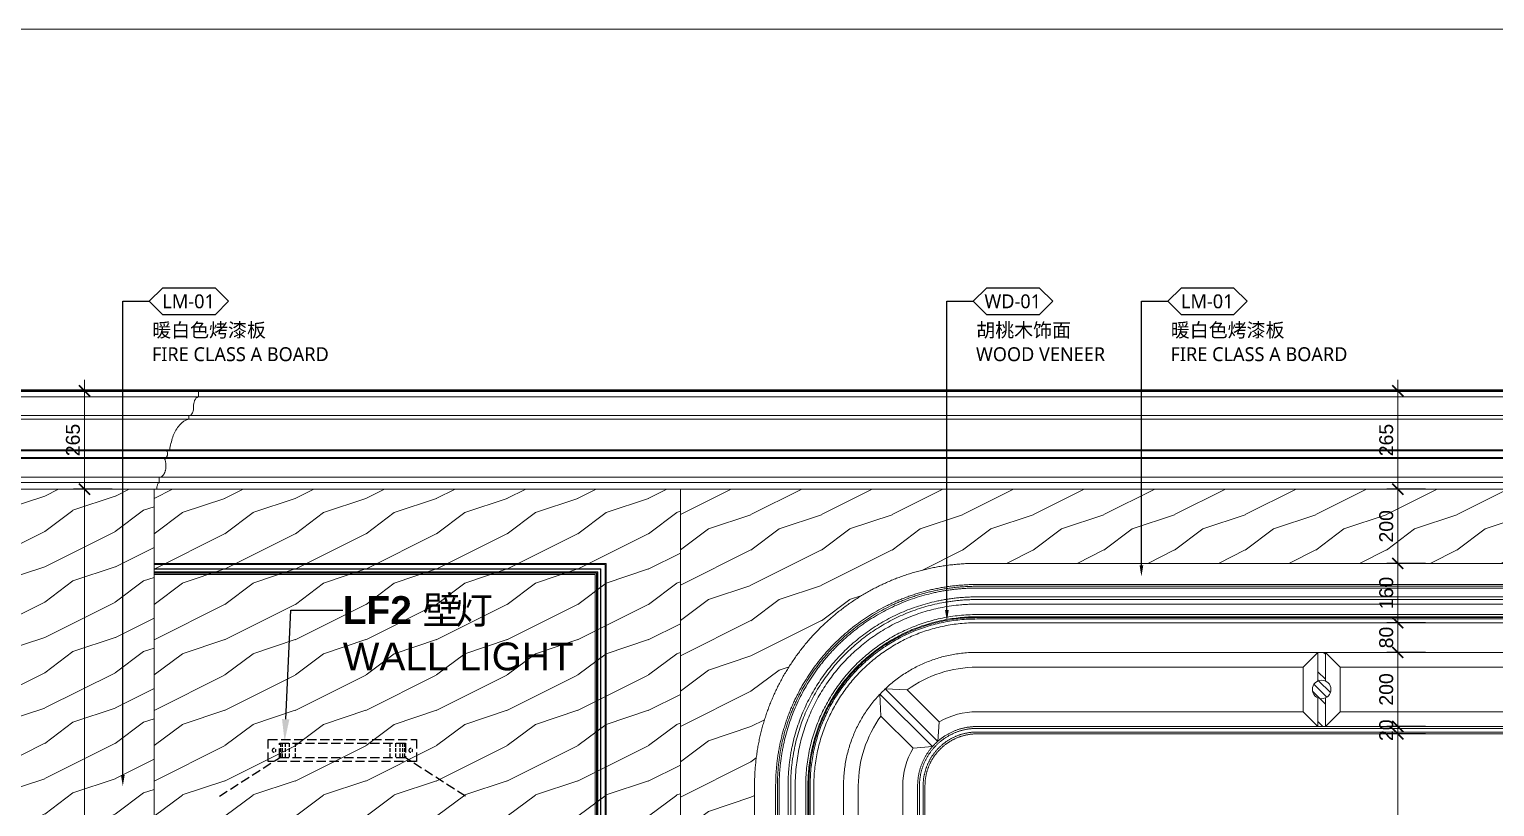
# Model space of a CAD drawing. Header units: millimetres. Extents: x 92928 to 223128, y -11456 to 21098.
# Drawn here: x 166846 to 170799, y 3849 to 5946 of the extents above; entities that cross this region are included whole.
import ezdxf
from ezdxf import colors
from ezdxf.entities.mleader import LeaderData, LeaderLine
from ezdxf.enums import TextEntityAlignment as Align
from ezdxf.math import Vec2, Vec3
from ezdxf.xclip import XClip

# ---------------------------------------------------------------- set-up
doc = ezdxf.new("R2010")
doc.units = ezdxf.units.MM
doc.header["$XCLIPFRAME"] = 0
for name, pattern in [('DASH', [0.35, 0.25, -0.1]), ('DASHED', [19.049999999999997, 12.7, -6.35]), ('HIDDEN2', [0.1875, 0.125, -0.0625])]:
    doc.linetypes.add(name, pattern=pattern)
doc.layers.get('Defpoints').update_dxf_attribs({"color": 250})
for name, color, linetype in [('0 @ 30', 7, 'Continuous'), ('I-PL-LIGHT', 1, 'HIDDEN2'), ('WALL TYPE$0$G-ANNO-NOTE-CH', 7, 'Continuous')]:
    doc.layers.add(name, color=color, linetype=linetype)
for name, color, linetype, lineweight in [('_ACM-A-ANNO-DIMS', 2, 'Continuous', 13), ('_ACM-A-ANNO-DIMS @ 15', 2, 'Continuous', 13), ('_ACM-A-DETL-THIN', 2, 'Continuous', 9), ('_ACM-A-ELVE-HACH', 251, 'Continuous', 9), ('_ACM-A-ELVE-THIK', 5, 'Continuous', 50)]:
    doc.layers.add(name, color=color, linetype=linetype, lineweight=lineweight)
doc.styles.add('Arial', font='ARIALUNI.ttf')
doc.styles.add('Arial_1', font='arial.ttf', dxfattribs={"height": 75})
doc.styles.add('WALL TYPE$0$Aecom Chinese', font='Microsoft YaHei.ttf')
doc.dimstyles.new('Aec-Arch-M-注释性', dxfattribs={"dimscale": 2, "dimtxt": 2.5, "dimasz": 2, "dimexe": 2, "dimexo": 2, "dimgap": 0.8, "dimtad": 1, "dimdec": 0, "dimrnd": 5, "dimzin": 3, "dimdsep": 46, "dimtxsty": 'Arial', "dimblk": 'WALL TYPE$0$_ArchTick', "dimcen": 2.5, "dimdle": 2, "dimclrd": 256, "dimclrt": 256, "dimazin": 2, "dimtfac": 0.75, "dimtdec": 0, "dimtix": 1, "dimtmove": 2, "dimatfit": 2, "dimfxl": 5, "dimfxlon": 1, "dimtolj": 1, "dimtzin": 0, "dimlwd": -1, "dimarcsym": 0})

# ---------------------------------------------------------------- blocks, each defined once
blk = doc.blocks.new('*U57')
at = {"layer": '_ACM-A-DETL-THIN'}
for points in [[(0, 3234.638184582314), (1390.000000000495, 3234.638184582314), (1390.000000000495, 460), (0, 460)], [(30.00002167646016, 3204.638162905854), (1359.999978324035, 3204.638162905854), (1359.999978324035, 490.0000216764602), (30.00002167646016, 490.0000216764602)]]:
    blk.add_lwpolyline(points, close=True, dxfattribs=at)
at = {"layer": '_ACM-A-DETL-THIN', "color": 8}
for points in [[(2.666668580714031, 3231.9715160016), (1387.333331419781, 3231.9715160016), (1387.333331419781, 462.666668580714), (2.666668580714031, 462.666668580714)], [(3.333355659400695, 3231.304828922914), (1386.666644341094, 3231.304828922914), (1386.666644341094, 463.3333556594007), (3.333355659400695, 463.3333556594007)], [(14.66666979803995, 3219.971514784274), (1375.333330202455, 3219.971514784274), (1375.333330202455, 474.6666697980399), (14.66666979803995, 474.6666697980399)], [(15.33335687809449, 3219.30482770422), (1374.6666431224, 3219.30482770422), (1374.6666431224, 475.3333568780945), (15.33335687809449, 475.3333568780945)], [(22.67042128703906, 3211.967763295275), (1367.329578713456, 3211.967763295275), (1367.329578713456, 482.6704212870391), (22.67042128703906, 482.6704212870391)], [(23.34425073576858, 3211.293933846546), (1366.655749264726, 3211.293933846546), (1366.655749264726, 483.3442507357686), (23.34425073576858, 483.3442507357686)], [(26.66668157865934, 3207.971503003655), (1363.333318421835, 3207.971503003655), (1363.333318421835, 486.6666815786593), (26.66668157865934, 486.6666815786593)]]:
    blk.add_lwpolyline(points, close=True, dxfattribs=at)
blk = doc.blocks.new('*U55')
blk.add_line((-0.6500000000000693, 4.618527782440651e-14), (-103.7000000000006, 4.618527782440651e-14))
blk = doc.blocks.new('WALL TYPE$0$_ArchTick')
at = {"color": 0, "linetype": 'ByBlock', "const_width": 0.15}
blk.add_lwpolyline([(-0.5, -0.5), (0.5, 0.5)], dxfattribs=at)
blk = doc.blocks.new('*D389')
at = {"layer": '_ACM-A-ANNO-DIMS', "color": 0, "lineweight": -2, "transparency": 16777216}
for p, q in [((167070.0254944149, 4705.36452519464), (166965.0254944149, 4705.36452519464)), ((167070.0254944149, 1670.726340612326), (166965.0254944149, 1670.726340612326))]:
    blk.add_line(p, q, dxfattribs=at)
at = {"layer": '_ACM-A-ANNO-DIMS', "transparency": 16777216}
blk.add_line((166995.0254944149, 4735.36452519464), (166995.0254944149, 1640.726340612326), dxfattribs=at)
at = {"layer": 'Defpoints', "color": 0, "transparency": 16777216}
for p in [(167132.5903942427, 4705.36452519464), (166995.0254944149, 1670.726340612326), (167132.5903942427, 1670.726340612326)]:
    blk.add_point(p, dxfattribs=at)
at = {"layer": '_ACM-A-ANNO-DIMS', "transparency": 16777216, "xscale": 30, "yscale": 30, "zscale": 30}
for p, rotation in [((166995.0254944149, 4705.36452519464), 90), ((166995.0254944149, 1670.726340612326), 270)]:
    blk.add_blockref('WALL TYPE$0$_ArchTick', p, dxfattribs=dict(at, rotation=rotation))
at = {"layer": '_ACM-A-ANNO-DIMS', "transparency": 16777216, "insert": (166963.8662174708, 3188.045432903436), "char_height": 37.5, "attachment_point": 5, "rotation": 90, "style": 'Arial'}
blk.add_mtext('\\A1;3035', dxfattribs=at)
blk = doc.blocks.new('*D390')
at = {"layer": '_ACM-A-ANNO-DIMS', "transparency": 16777216}
blk.add_line((166995.0254944149, 5000.726340612337), (166995.0254944149, 4675.36452519464), dxfattribs=at)
at = {"layer": '_ACM-A-ANNO-DIMS', "color": 0, "lineweight": -2, "transparency": 16777216}
for p, q in [((167070.0254944149, 4970.726340612337), (166965.0254944149, 4970.726340612337)), ((167070.0254944149, 4705.36452519464), (166965.0254944149, 4705.36452519464))]:
    blk.add_line(p, q, dxfattribs=at)
at = {"layer": 'Defpoints', "color": 0, "transparency": 16777216}
for p in [(167132.5903942427, 4970.726340612337), (166995.0254944149, 4705.36452519464), (167132.5903942427, 4705.36452519464)]:
    blk.add_point(p, dxfattribs=at)
at = {"layer": '_ACM-A-ANNO-DIMS', "transparency": 16777216, "xscale": 30, "yscale": 30, "zscale": 30}
for p, rotation in [((166995.0254944149, 4970.726340612337), 90), ((166995.0254944149, 4705.36452519464), 270)]:
    blk.add_blockref('WALL TYPE$0$_ArchTick', p, dxfattribs=dict(at, rotation=rotation))
at = {"layer": '_ACM-A-ANNO-DIMS', "transparency": 16777216, "insert": (166963.8662174708, 4838.04543290344), "char_height": 37.5, "attachment_point": 5, "rotation": 90, "style": 'Arial'}
blk.add_mtext('\\A1;265', dxfattribs=at)
blk = doc.blocks.new('WHA12202707')
at = {"transparency": 16777216}
for p, q in [((2.381249999995816, 2.381249999998545), (0, 0)), ((2.381249999995816, -2.381249999994907), (0, 0)), ((11.90624999998818, 2.381249999998545), (2.381249999995816, 2.381249999998545)), ((11.90624999998818, 2.381249999998545), (14.28749999998399, 0)), ((11.90624999998818, -2.381249999994907), (14.28749999998399, 0)), ((2.381249999995816, -2.381249999994907), (11.90624999998818, -2.381249999994907))]:
    blk.add_line(p, q, dxfattribs=at)
at = {"transparency": 16777216, "style": 'WALL TYPE$0$Aecom Chinese'}
blk.add_attdef('英文2', (0.4915142908575945, -14.58335883787367), '', height=2.5, dxfattribs=at)
at = {"layer": 'WALL TYPE$0$G-ANNO-NOTE-CH', "transparency": 16777216, "style": 'WALL TYPE$0$Aecom Chinese'}
blk.add_attdef('编号', text='', height=2.5, dxfattribs=at).set_placement((7.100982051833853, 0), align=Align.MIDDLE)
for tag, p in [('中文', (0.5380008727915992, -5.178695852169766)), ('英文', (0.4915142908830603, -9.507158057298511))]:
    blk.add_attdef(tag, text='', height=2.5, dxfattribs=at).set_placement(p, align=Align.MIDDLE_LEFT)
blk = doc.blocks.new('*D439')
at = {"layer": '_ACM-A-ANNO-DIMS', "transparency": 16777216}
blk.add_line((170538.089442385, 4075.469681713185), (170538.089442385, 2370.726340612327), dxfattribs=at)
at = {"layer": '_ACM-A-ANNO-DIMS', "color": 0, "lineweight": -2, "transparency": 16777216}
for p, q in [((170613.089442385, 4045.469681713185), (170508.089442385, 4045.469681713185)), ((170613.089442385, 2400.726340612327), (170508.089442385, 2400.726340612327))]:
    blk.add_line(p, q, dxfattribs=at)
at = {"layer": 'Defpoints', "color": 0, "transparency": 16777216}
for p in [(170696.660662989, 4045.469681713185), (170538.089442385, 2400.726340612327), (170696.660662989, 2400.726340612327)]:
    blk.add_point(p, dxfattribs=at)
at = {"layer": '_ACM-A-ANNO-DIMS', "transparency": 16777216, "xscale": 30, "yscale": 30, "zscale": 30}
for p, rotation in [((170538.089442385, 4045.469681713185), 90), ((170538.089442385, 2400.726340612327), 270)]:
    blk.add_blockref('WALL TYPE$0$_ArchTick', p, dxfattribs=dict(at, rotation=rotation))
at = {"layer": '_ACM-A-ANNO-DIMS', "transparency": 16777216, "insert": (170506.9301654409, 3223.098011162707), "char_height": 37.5, "attachment_point": 5, "rotation": 90, "style": 'Arial'}
blk.add_mtext('\\A1;1645', dxfattribs=at)
blk = doc.blocks.new('*D440')
at = {"layer": '_ACM-A-ANNO-DIMS', "transparency": 16777216}
blk.add_line((170538.0894423847, 4295.332713998891), (170538.0894423847, 4035.332743567043), dxfattribs=at)
at = {"layer": '_ACM-A-ANNO-DIMS', "color": 0, "lineweight": -2, "transparency": 16777216}
for p, q in [((170613.0894423847, 4265.332713998891), (170508.0894423847, 4265.332713998891)), ((170613.0894423847, 4065.332743567043), (170508.0894423847, 4065.332743567043))]:
    blk.add_line(p, q, dxfattribs=at)
at = {"layer": 'Defpoints', "color": 0, "transparency": 16777216}
for p in [(170696.660662989, 4265.332713998891), (170538.0894423847, 4065.332743567043), (170696.660662989, 4065.332743567043)]:
    blk.add_point(p, dxfattribs=at)
at = {"layer": '_ACM-A-ANNO-DIMS', "transparency": 16777216, "xscale": 30, "yscale": 30, "zscale": 30}
for p, rotation in [((170538.0894423847, 4265.332713998891), 90), ((170538.0894423847, 4065.332743567043), 270)]:
    blk.add_blockref('WALL TYPE$0$_ArchTick', p, dxfattribs=dict(at, rotation=rotation))
at = {"layer": '_ACM-A-ANNO-DIMS', "transparency": 16777216, "insert": (170506.9301654406, 4165.332728782919), "char_height": 37.5, "attachment_point": 5, "rotation": 90, "style": 'Arial'}
blk.add_mtext('\\A1;200', dxfattribs=at)
blk = doc.blocks.new('*D441')
at = {"layer": '_ACM-A-ANNO-DIMS', "transparency": 16777216}
blk.add_line((170538.0894423846, 4375.364525194636), (170538.0894423846, 4235.332713998891), dxfattribs=at)
at = {"layer": '_ACM-A-ANNO-DIMS', "color": 0, "lineweight": -2, "transparency": 16777216}
for p, q in [((170613.0894423846, 4345.364525194636), (170508.0894423846, 4345.364525194636)), ((170613.0894423846, 4265.332713998891), (170508.0894423846, 4265.332713998891))]:
    blk.add_line(p, q, dxfattribs=at)
at = {"layer": 'Defpoints', "color": 0, "transparency": 16777216}
for p in [(170696.660662989, 4345.364525194636), (170538.0894423846, 4265.332713998891), (170696.660662989, 4265.332713998891)]:
    blk.add_point(p, dxfattribs=at)
at = {"layer": '_ACM-A-ANNO-DIMS', "transparency": 16777216, "xscale": 30, "yscale": 30, "zscale": 30}
for p, rotation in [((170538.0894423846, 4345.364525194636), 90), ((170538.0894423846, 4265.332713998891), 270)]:
    blk.add_blockref('WALL TYPE$0$_ArchTick', p, dxfattribs=dict(at, rotation=rotation))
at = {"layer": '_ACM-A-ANNO-DIMS', "transparency": 16777216, "insert": (170506.9301654405, 4305.348619596715), "char_height": 37.5, "attachment_point": 5, "rotation": 90, "style": 'Arial'}
blk.add_mtext('\\A1;80', dxfattribs=at)
blk = doc.blocks.new('*D442')
at = {"layer": '_ACM-A-ANNO-DIMS', "transparency": 16777216}
blk.add_line((170538.0894423846, 4535.364525194636), (170538.0894423846, 4315.364525194637), dxfattribs=at)
at = {"layer": '_ACM-A-ANNO-DIMS', "color": 0, "lineweight": -2, "transparency": 16777216}
for p, q in [((170613.0894423846, 4505.364525194636), (170508.0894423846, 4505.364525194636)), ((170613.0894423846, 4345.364525194637), (170508.0894423846, 4345.364525194637))]:
    blk.add_line(p, q, dxfattribs=at)
at = {"layer": 'Defpoints', "color": 0, "transparency": 16777216}
for p in [(170696.660662989, 4505.364525194636), (170538.0894423846, 4345.364525194637), (170696.660662989, 4345.364525194637)]:
    blk.add_point(p, dxfattribs=at)
at = {"layer": '_ACM-A-ANNO-DIMS', "transparency": 16777216, "xscale": 30, "yscale": 30, "zscale": 30}
for p, rotation in [((170538.0894423846, 4505.364525194636), 90), ((170538.0894423846, 4345.364525194637), 270)]:
    blk.add_blockref('WALL TYPE$0$_ArchTick', p, dxfattribs=dict(at, rotation=rotation))
at = {"layer": '_ACM-A-ANNO-DIMS', "transparency": 16777216, "insert": (170506.9301654405, 4425.364525194588), "char_height": 37.5, "attachment_point": 5, "rotation": 90, "style": 'Arial'}
blk.add_mtext('\\A1;160', dxfattribs=at)
blk = doc.blocks.new('*D443')
at = {"layer": '_ACM-A-ANNO-DIMS', "color": 0, "lineweight": -2, "transparency": 16777216}
for p, q in [((170613.0894423846, 4705.364525194636), (170508.0894423846, 4705.364525194636)), ((170613.0894423846, 4505.364525194636), (170508.0894423846, 4505.364525194636))]:
    blk.add_line(p, q, dxfattribs=at)
at = {"layer": '_ACM-A-ANNO-DIMS', "transparency": 16777216}
blk.add_line((170538.0894423846, 4735.364525194636), (170538.0894423846, 4475.364525194636), dxfattribs=at)
at = {"layer": 'Defpoints', "color": 0, "transparency": 16777216}
for p in [(170696.660662989, 4705.364525194636), (170538.0894423846, 4505.364525194636), (170696.660662989, 4505.364525194636)]:
    blk.add_point(p, dxfattribs=at)
at = {"layer": '_ACM-A-ANNO-DIMS', "transparency": 16777216, "xscale": 30, "yscale": 30, "zscale": 30}
for p, rotation in [((170538.0894423846, 4705.364525194636), 90), ((170538.0894423846, 4505.364525194636), 270)]:
    blk.add_blockref('WALL TYPE$0$_ArchTick', p, dxfattribs=dict(at, rotation=rotation))
at = {"layer": '_ACM-A-ANNO-DIMS', "transparency": 16777216, "insert": (170506.9301654405, 4605.364525194587), "char_height": 37.5, "attachment_point": 5, "rotation": 90, "style": 'Arial'}
blk.add_mtext('\\A1;200', dxfattribs=at)
blk = doc.blocks.new('*D444')
at = {"layer": '_ACM-A-ANNO-DIMS', "transparency": 16777216}
blk.add_line((170538.0894423845, 5000.726340612331), (170538.0894423845, 4675.364525194636), dxfattribs=at)
at = {"layer": '_ACM-A-ANNO-DIMS', "color": 0, "lineweight": -2, "transparency": 16777216}
for p, q in [((170613.0894423845, 4970.726340612331), (170508.0894423845, 4970.726340612331)), ((170613.0894423845, 4705.364525194636), (170508.0894423845, 4705.364525194636))]:
    blk.add_line(p, q, dxfattribs=at)
at = {"layer": 'Defpoints', "color": 0, "transparency": 16777216}
for p in [(170696.6606629889, 4970.726340612331), (170538.0894423845, 4705.364525194636), (170696.660662989, 4705.364525194636)]:
    blk.add_point(p, dxfattribs=at)
at = {"layer": '_ACM-A-ANNO-DIMS', "transparency": 16777216, "xscale": 30, "yscale": 30, "zscale": 30}
for p, rotation in [((170538.0894423845, 4970.726340612331), 90), ((170538.0894423845, 4705.364525194636), 270)]:
    blk.add_blockref('WALL TYPE$0$_ArchTick', p, dxfattribs=dict(at, rotation=rotation))
at = {"layer": '_ACM-A-ANNO-DIMS', "transparency": 16777216, "insert": (170506.9301654405, 4838.045432903435), "char_height": 37.5, "attachment_point": 5, "rotation": 90, "style": 'Arial'}
blk.add_mtext('\\A1;265', dxfattribs=at)
blk = doc.blocks.new('*D445')
at = {"layer": '_ACM-A-ANNO-DIMS', "transparency": 16777216}
for p, q in [((170538.0894423847, 4065.332743567043), (170538.0894423847, 4095.332743567043)), ((170538.0894423847, 4065.332743567043), (170538.0894423847, 4045.469681713185)), ((170538.0894423847, 4045.469681713185), (170538.0894423847, 4015.469681713185))]:
    blk.add_line(p, q, dxfattribs=at)
at = {"layer": '_ACM-A-ANNO-DIMS', "color": 0, "lineweight": -2, "transparency": 16777216}
for p, q in [((170613.0894423847, 4065.332743567043), (170508.0894423847, 4065.332743567043)), ((170613.0894423847, 4045.469681713185), (170508.0894423847, 4045.469681713185))]:
    blk.add_line(p, q, dxfattribs=at)
at = {"layer": 'Defpoints', "color": 0, "transparency": 16777216}
for p in [(170538.0894423847, 4045.469681713185), (170696.660662989, 4065.332743567043), (170696.660662989, 4045.469681713185)]:
    blk.add_point(p, dxfattribs=at)
at = {"layer": '_ACM-A-ANNO-DIMS', "transparency": 16777216, "xscale": 30, "yscale": 30, "zscale": 30}
for p, rotation in [((170538.0894423847, 4065.332743567043), 270), ((170538.0894423847, 4045.469681713185), 90)]:
    blk.add_blockref('WALL TYPE$0$_ArchTick', p, dxfattribs=dict(at, rotation=rotation))
at = {"layer": '_ACM-A-ANNO-DIMS', "transparency": 16777216, "insert": (170506.9301654406, 4055.401212640065), "char_height": 37.5, "attachment_point": 5, "rotation": 90, "style": 'Arial'}
blk.add_mtext('\\A1;20', dxfattribs=at)
blk = doc.blocks.new('海龙_1210102983')
at = {"layer": '_ACM-A-ELVE-HACH'}
h = blk.add_hatch(dxfattribs=at)
h.set_pattern_fill('ANSI34', color=256, scale=5, style=0)
h.set_pattern_definition([(45, (-25, -199.999970431847), (-67.35192090801866, 67.35192090801866), []), (45, (-2.549349999986589, -199.999970431847), (-67.35192090801866, 67.35192090801866), []), (45, (19.90129999999772, -199.999970431847), (-67.35192090801866, 67.35192090801866), []), (45, (42.3520000000135, -199.999970431847), (-67.35192090801866, 67.35192090801866), [])])
h.paths.add_polyline_path([(10, 0), (-10, 0), (-10, -77.08710674114445, -0.20871215252208), (10, -77.08710674114445)])
h.paths.add_polyline_path([(25, -99.99998521592352, 1), (-25, -99.99998521592352, 1)])
h.paths.add_polyline_path([(10, -122.9128636907026, -0.20871215252208), (-10, -122.9128636907026), (-10, -199.999970431847), (10, -199.999970431847)])
at = {"layer": '_ACM-A-DETL-THIN', "color": 8}
for points in [[(10, -77.08710674114263), (10, 0), (-10, 0), (-10, -77.08710674114263)], [(-10, -122.9128636907044), (-10, -199.999970431847), (10, -199.999970431847), (10, -122.9128636907044)]]:
    blk.add_lwpolyline(points, dxfattribs=at)
blk.add_circle((0, -99.99998521592352), 25, dxfattribs=at)
blk = doc.blocks.new('K_1222175199')
at = {"layer": '_ACM-A-DETL-THIN'}
blk.add_lwpolyline([(2080, -2584.638184582363), (2080, -600, 0.414213562373095), (1480, 0), (-1480, 0, 0.414213562373095), (-2080, -600), (-2080, -2584.638184582363)], format="xyb", dxfattribs=at)
at = {"layer": '_ACM-A-DETL-THIN', "color": 8}
for points in [[(2022.993058509834, -2584.638184582363), (2022.993058509834, -600, 0.4142135623730951), (1480, -57.00694149017363), (-1480, -57.00694149017363, 0.4142135623730951), (-2022.993058509834, -600), (-2022.993058509834, -2584.638184582363)], [(2018.225232401746, -2584.638184582363), (2018.225232401746, -600, 0.4142135623730951), (1480, -61.77476759826095), (-1480, -61.77476759826095, 0.4142135623730951), (-2018.225232401746, -600), (-2018.225232401746, -2584.638184582363)], [(2013.456186876501, -2584.638184582363), (2013.456186876501, -600, 0.4142135623730951), (1480, -66.5438131234987), (-1480, -66.5438131234987, 0.4142135623730951), (-2013.456186876501, -600), (-2013.456186876501, -2584.638184582363)], [(1989.612925247202, -2584.638184582363), (1989.612925247202, -600, 0.414213562373095), (1480, -90.38707475279807), (-1480, -90.38707475279807, 0.414213562373095), (-1989.612925247202, -600), (-1989.612925247202, -2584.638184582363)], [(1982.457654408165, -2584.638184582363), (1982.457654408165, -600, 0.4142135623730951), (1480, -97.54234559183533), (-1480, -97.54234559183533, 0.4142135623730951), (-1982.457654408165, -600), (-1982.457654408165, -2584.638184582363)], [(1970.151989804654, -2584.638184582363), (1970.151989804654, -600, 0.414213562373095), (1480, -109.8480101953464), (-1480, -109.8480101953464, 0.4142135623730951), (-1970.151989804654, -600), (-1970.151989804654, -2584.638184582363)], [(1941.922975010413, -2584.638184582363), (1941.922975010413, -600, 0.414213562373095), (1480, -138.0770249895868), (-1480, -138.0770249895868, 0.4142135623730951), (-1941.922975010413, -600), (-1941.922975010413, -2584.638184582363)], [(1935.962036245575, -2584.638184582363), (1935.962036245575, -600, 0.414213562373095), (1480, -144.0379637544247), (-1480, -144.0379637544247, 0.414213562373095), (-1935.962036245575, -600), (-1935.962036245575, -2584.638184582363)], [(1933.576782348508, -2584.638184582363), (1933.576782348508, -600, 0.414213562373095), (1480, -146.4232176514852), (-1480, -146.4232176514852, 0.414213562373095), (-1933.576782348508, -600), (-1933.576782348508, -2584.638184582363)], [(1930.001094908075, -2584.638184582363), (1930.001094908075, -600, 0.414213562373095), (1480, -149.9989050919321), (-1480, -149.9989050919321, 0.414213562373095), (-1930.001094908075, -600), (-1930.001094908075, -2584.638184582363)], [(-599.9893060480827, -280.0324173579575), (-599.9893060480827, -400.0318817036459), (-1480, -400.0318817036459, 0.1339621505258303), (-1581.552106127725, -427.7373572825272), (-1668.117007274806, -341.1724561354386, -0.1584283656069606), (-1480, -280.0317111196928), (-599.988599822289, -280.0317111196928)]]:
    blk.add_lwpolyline(points, format="xyb", dxfattribs=at)
at = {"layer": '_ACM-A-DETL-THIN'}
for points in [[(1480, -2584.638184582363), (-1480, -2584.638184582363, -0.414213562373095), (-1920, -2144.638184582363), (-1920, -600, -0.414213562373095), (-1480, -160), (1480, -160, -0.414213562373095), (1920, -600), (1920, -2144.638184582363, -0.414213562373095)], [(1480, -2504.606373386618), (-1480, -2504.606373386618, -0.414213562373095), (-1839.968188804254, -2144.638184582363), (-1839.968188804254, -600, -0.414213562373095), (-1480, -240.0318111957458), (1480, -240.0318111957458, -0.414213562373095), (1839.968188804254, -600), (1839.968188804254, -2144.638184582363, -0.414213562373095)], [(1480, -2304.606402954771), (-1480, -2304.606402954771, -0.4142135623730951), (-1639.968218372407, -2144.638184582363), (-1639.968218372407, -600, -0.4142135623730951), (-1480, -440.0317816275929), (1480, -440.0317816275929, -0.4142135623730951), (1639.968218372407, -600), (1639.968218372407, -2144.638184582363, -0.4142135623730951)], [(1480, -2284.743341100911), (-1480, -2284.743341100911, -0.4142135623730951), (-1620.105156518548, -2144.638184582363), (-1620.105156518548, -600, -0.4142135623730951), (-1480, -459.894843481452), (1480, -459.894843481452, -0.4142135623730951), (1620.105156518548, -600), (1620.105156518548, -2144.638184582363, -0.4142135623730951)]]:
    blk.add_lwpolyline(points, format="xyb", close=True, dxfattribs=at)
at = {"layer": '_ACM-A-DETL-THIN', "color": 8}
for points in [[(-599.9893060480827, -280.0324173579575), (-559.9894061241357, -240.0318111957458)], [(-499.9895062001888, -280.0324173579575), (-539.9894061241357, -240.0318111957458)], [(-1738.827543864551, -411.8829927251936), (-1741.50877821559, -352.6333574081273)], [(-1599.964448683459, -494.1776869402602), (-1741.50877821559, -352.6333574081273)], [(-1668.117007274806, -341.172456135444), (-1727.366642591864, -338.4912217843939)], [(-1585.822313059733, -480.0355513165268), (-1727.366642591864, -338.4912217843939)], [(-1581.552106127725, -427.7373572825272), (-1585.822313059733, -480.0355513165268)], [(-599.9893060480827, -400.0318817036459), (-559.9894061241357, -440.0317816275929)], [(-499.9895062001888, -400.0318817036459), (-539.9894061241357, -440.0317816275929)], [(-1652.262642717469, -498.447893872275), (-1599.964448683459, -494.1776869402674)]]:
    blk.add_lwpolyline(points, dxfattribs=at)
blk.add_lwpolyline([(499.9895062001888, -280.0317111196928), (-499.9895062001888, -280.0317111196928), (-499.9895062001888, -400.0318817036459), (499.9895062001888, -400.0318817036459)], close=True, dxfattribs=at)
for points in [[(-1799.968288880307, -1322.319898593036), (-1679.96845663141, -1322.319898593036), (-1679.968118296354, -600, -0.1339621505258303), (-1652.262642717469, -498.447893872275), (-1738.827543864551, -411.8829927251936, 0.1584283656069606), (-1799.968288880307, -600)], [(1480, -2299.606402954771), (-1480, -2299.606402954771, -0.414213562373095), (-1634.968218372407, -2144.638184582363), (-1634.968218372407, -600, -0.414213562373095), (-1480, -445.0317816275929), (1480, -445.0317816275929, -0.414213562373095), (1634.968218372407, -600), (1634.968218372407, -2144.638184582363, -0.414213562373095)], [(1480, -2289.743341100911), (-1480, -2289.743341100911, -0.414213562373095), (-1625.105156518548, -2144.638184582363), (-1625.105156518548, -600, -0.414213562373095), (-1480, -454.894843481452), (1480, -454.894843481452, -0.414213562373095), (1625.105156518548, -600), (1625.105156518548, -2144.638184582363, -0.414213562373095)]]:
    blk.add_lwpolyline(points, format="xyb", close=True, dxfattribs=at)
at = {"layer": '_ACM-A-DETL-THIN', "xscale": -1}
blk.add_blockref('海龙_1210102983', (-549.9894061241357, -240.0318111957458), dxfattribs=at)
blk = doc.blocks.new('海龙_1211083971')
at = {"layer": '_ACM-A-DETL-THIN'}
for points in [[(-633.8613270011265, -50), (-633.8613270011265, -66.15232843103877)], [(206.1386325071799, -50), (206.1386325071799, -66.15232843103877)], [(-607.9316395977221, -126.1478726411297), (-608.1479481906572, -116.9005734812526)], [(180.2089451037755, -126.1478726411297), (180.4252536967106, -116.9005734812526)], [(-548.2939445073716, -211.524093026208), (-549.5908195025404, -209.2167352467077), (-556.0722647909133, -209.2167352467077)], [(120.571250013425, -211.524093026208), (121.8681250085938, -209.2167352467077), (128.3495702969667, -209.2167352467077)], [(-527.5507805221423, -296.9021292071702), (-527.5507805221423, -283.0571890732099)], [(-463.8613472469733, -3400.000000000004), (-463.8613472469733, -3350.000000000004), (-513.8613472469733, -3350.000000000004), (-513.8613472469733, -315.3618154176947), (-521.0678703900485, -315.3618154177093)], [(86.13865275302669, -315.3618154176947), (-513.8613472469733, -315.3618154176947)], [(36.13865275302669, -3400.000000000004), (36.13865275302669, -3350.000000000004), (86.13865275302669, -3350.000000000004), (86.13865275302669, -315.3618154176947), (93.34517589610186, -315.3618154177093)], [(99.82808602819568, -296.9021292071702), (99.82808602819568, -283.0571890732099)], [(-493.8613472469733, -3750.000000000007), (-493.8613472469733, -3650.000000000004), (-533.8613472469733, -3650.000000000004), (-533.8613472469733, -3400.000000000004), (633.8613270011265, -3400.000000000004), (633.8613270011265, -3650.000000000004), (593.8613270011265, -3650.000000000004), (593.8613270011265, -3750.000000000007)]]:
    blk.add_lwpolyline(points, dxfattribs=at)
at = {"layer": '_ACM-A-DETL-THIN', "color": 8}
for points in [[(206.1386325071799, -66.15232843103877), (-633.8613270011265, -66.15232843103877)], [(180.4252536967106, -116.9005734812526), (-608.1479481906572, -116.9005734812526)], [(180.2089451037755, -126.1478726411297), (-607.9316395977221, -126.1478726411297)], [(121.8681250085938, -209.2167352467077), (-549.5908195025404, -209.2167352467077)], [(120.571250013425, -211.524093026208), (-548.2939445073716, -211.524093026208)], [(115.38570315775, -229.9845421761856), (-543.1083976516966, -229.9845421761856)], [(114.0895605844562, -232.2907097701391), (-541.8122550784028, -232.2907097701391)], [(99.82808602819568, -283.0571890732099), (-527.5507805221423, -283.0571890732099)], [(99.82808602819568, -296.9021292071702), (-527.5507805221132, -296.9021292071702)], [(36.13865275302669, -3350.000000000004), (-463.8613472469733, -3350.000000000004)], [(593.8613270011265, -3650.000000000004), (-493.8613472469733, -3650.000000000004)]]:
    blk.add_lwpolyline(points, dxfattribs=at)
at = {"layer": '_ACM-A-DETL-THIN'}
for points in [[(-541.8122550784028, -232.2907097701391), (-543.1083976516966, -229.9845421761856, 3.820270691278139)], [(114.0895605844562, -232.2907097701391), (115.38570315775, -229.9845421761856, -3.820270691278139)]]:
    blk.add_lwpolyline(points, format="xyb", dxfattribs=at)
for points in [[(-620.7102040029131, -93.79403671945329), (-620.6655262690329, -91.98942550276115), (-620.657957909687, -90.13810715028376), (-621.0947254861821, -84.67765795186278), (-621.7602528274583, -81.19020068948157), (-622.7147963810421, -77.90313710307237), (-623.9277332881175, -74.91850271479052), (-625.3740223452332, -72.29045096677146), (-627.9252918669663, -69.12100212601945), (-629.8124988912023, -67.60916131135309), (-631.8022449775308, -66.61329644691432), (-632.8251941924682, -66.31477349880151), (-633.8613270011265, -66.15232843103877)], [(192.9875095089665, -93.79403671945329), (192.9428317750862, -91.98942550276115), (192.9352634157403, -90.13810715028376), (193.3720309922355, -84.67765795186278), (194.0375583335117, -81.19020068948157), (194.9921018870955, -77.90313710307237), (196.2050387941708, -74.91850271479052), (197.6513278512866, -72.29045096677146), (200.2025973730197, -69.12100212601945), (202.0898043972556, -67.60916131135309), (204.0795504835842, -66.61329644691432), (205.1024996985216, -66.31477349880151), (206.1386325071799, -66.15232843103877)], [(-608.1479481906572, -116.9005734812526), (-609.1496107656567, -116.8094632520952), (-611.0661610703974, -116.2131040013919), (-613.7712391853274, -114.3096311080735), (-615.872679607186, -111.8321530899848), (-618.2983387778513, -107.2926633607713), (-620.105177227204, -100.8690336239815), (-620.5629409014073, -97.37644940847531), (-620.7102040032332, -93.79403670209285)], [(180.4252536967106, -116.9005734812526), (181.4269162717101, -116.8094632520952), (183.3434665764507, -116.2131040013919), (186.0485446913808, -114.3096311080735), (188.1499851132394, -111.8321530899848), (190.5756442839047, -107.2926633607713), (192.3824827332573, -100.8690336239815), (192.8402464074607, -97.37644940847531), (192.9875095092866, -93.79403670209285)], [(-556.0722647909133, -209.2167352467077), (-564.3376456194965, -174.64221144974), (-570.8767080951366, -159.7615657532006), (-590.9423352837039, -134.4535214139032), (-597.5624990113429, -130.0826260444446), (-607.9316395977221, -126.1478726411297)], [(128.3495702969667, -209.2167352467077), (136.6149511255499, -174.64221144974), (143.1540136011899, -159.7615657532006), (163.2196407897572, -134.4535214139032), (169.8398045173963, -130.0826260444446), (180.2089451037755, -126.1478726411297)], [(-543.1083976516966, -229.9845421761856), (-543.852491300524, -230.1528313601302), (-544.6097017441352, -230.1528313601302), (-545.3288566278061, -229.9975579231977), (-546.0446769376285, -229.6813042622816), (-546.7346183413174, -229.2108147620747), (-547.390577255399, -228.5897667907411), (-548.5590812251321, -226.9242547120084), (-549.4516593468143, -224.8253625078942), (-550.0285636415356, -222.4118035569263), (-550.2595206719416, -219.7919457786193), (-550.1220695005613, -217.1513207884564), (-549.9196300022013, -215.8866265792749), (-549.2631827850128, -213.538207398582), (-548.2939445073716, -211.524093026208)], [(-527.5507805221423, -283.0571890732099), (-529.5046379367413, -283.121764268275), (-531.4350107710052, -282.7960654169437), (-535.1540519781993, -281.0151358581497), (-538.5675791652466, -277.7968741513905), (-540.1159190165927, -275.6745291886036), (-542.7504874967854, -270.5879966147768), (-543.8010246022313, -267.7063285346958), (-544.6630381794821, -264.6383048644639), (-545.3278800653061, -261.4133292905462), (-545.7875499037618, -258.0608207581099), (-546.0336436549551, -254.6101982123801), (-545.8642570164229, -247.6988823201391), (-545.4567863148113, -244.341277352185), (-544.8417960827646, -241.0905449424899), (-544.0256339764164, -237.9777519852796), (-543.0136710895458, -235.0341027042596), (-541.8122550784028, -232.2907097701391)], [(99.82808602819568, -283.0571890732099), (101.7819434427947, -283.121764268275), (103.7123162770586, -282.7960654169437), (107.4313574842527, -281.0151358581497), (110.8448846713, -277.7968741513905), (112.3932245226461, -275.6745291886036), (115.0277930028387, -270.5879966147768), (116.0783301082847, -267.7063285346958), (116.9403436855355, -264.6383048644639), (117.6051855713595, -261.4133292905462), (118.0648554098152, -258.0608207581099), (118.3109491610085, -254.6101982123801), (118.1415625224763, -247.6988823201391), (117.7340918208647, -244.341277352185), (117.119101588818, -241.0905449424899), (116.3029394824698, -237.9777519852796), (115.2909765955992, -235.0341027042596), (114.0895605844562, -232.2907097701391)], [(115.38570315775, -229.9845421761856), (116.1297968065774, -230.1528313601302), (116.8870072501886, -230.1528313601302), (117.6061621338595, -229.9975579231977), (118.3219824436819, -229.6813042622816), (119.0119238473708, -229.2108147620747), (119.6678827614523, -228.5897667907411), (120.8363867311855, -226.9242547120084), (121.7289648528676, -224.8253625078942), (122.305869147589, -222.4118035569263), (122.536826177995, -219.7919457786193), (122.3993750066147, -217.1513207884564), (122.1969355082547, -215.8866265792749), (121.5404882910661, -213.538207398582), (120.571250013425, -211.524093026208)], [(-521.0678706877516, -315.3618154177093), (-521.6510805193975, -308.7736454355763), (-522.3378899165837, -305.8707418446429), (-523.5038583886344, -302.6624822740851), (-525.4604013669014, -299.1929922357376), (-527.5507805221423, -296.9021292071557)], [(93.34517619380495, -315.3618154177093), (93.92838602545089, -308.7736454355763), (94.61519542263704, -305.8707418446429), (95.78116389468778, -302.6624822740851), (97.73770687295473, -299.1929922357376), (99.82808602819568, -296.9021292071557)]]:
    blk.add_spline(points, degree=3, dxfattribs=at)
blk = doc.blocks.new('海龙工具_镜前灯')
at = {"color": 8, "linetype": 'DASH', "ltscale": 40}
for p, q in [((-167.0198983892042, 143.5093882372166), (-167.0198983892042, 103.5093882372166)), ((-162.1973256278143, 143.5093882372166), (-162.1973256278143, 103.5093882372166)), ((-154.4810924120538, 143.5093882372166), (-154.4810924120538, 103.5093882372166)), ((-143.389408656134, 143.5093882372166), (-143.389408656134, 103.5093882372166)), ((-127.4745681509085, 143.5093882372166), (-127.4745681509085, 103.5093882372166)), ((127.8498826162249, 143.5093882372166), (127.8498826162249, 103.5093882372166)), ((143.7647231214505, 143.5093882372166), (143.7647231214505, 103.5093882372166)), ((154.8564068773703, 143.5093882372166), (154.8564068773703, 103.5093882372166)), ((162.5726400931308, 143.5093882372166), (162.5726400931308, 103.5093882372166)), ((167.3952128545207, 143.5093882372166), (167.3952128545207, 103.5093882372166))]:
    blk.add_line(p, q, dxfattribs=at)
at = {"color": 8, "linetype": 'DASH', "ltscale": 100}
for p, q in [((-331.6073368581419, 0.3596186416871205), (-169.8123427673418, 103.5093882372203)), ((331.9826513234584, 0.3596186416871205), (170.1876572326582, 103.5093882372203))]:
    blk.add_line(p, q, dxfattribs=at)
at = {"linetype": 'DASH', "ltscale": 100}
blk.add_lwpolyline([(-199.8123427673418, 93.50938823721663), (200.1876572326582, 93.50938823721663), (200.1876572326582, 153.5093882372166), (-199.8123427673418, 153.5093882372166)], close=True, dxfattribs=at)
at = {"color": 8, "linetype": 'DASH', "ltscale": 100}
blk.add_lwpolyline([(-169.8123427673418, 103.5093882372203), (170.1876572326582, 103.5093882372166), (170.1876572326582, 143.5093882372166), (-169.8123427673418, 143.5093882372203)], close=True, dxfattribs=at)
at = {"color": 8, "linetype": 'DASH', "ltscale": 31.41592653589793}
for centre in [(-184.1967369250196, 123.9154624287185), (184.5720513903361, 123.9154624287185)]:
    blk.add_circle(centre, 5, dxfattribs=at)

msp = doc.modelspace()

# ---------------------------------------------------------------- hatches: boundary and pattern name
at = {"layer": '_ACM-A-ELVE-HACH'}
h = msp.add_hatch(dxfattribs=at)
h.set_pattern_fill('FP_1', color=256, style=0, pattern_type=2)
h.set_pattern_definition([(216.87, (238210.4603109579, 29603.74175661628), (571.4993193742016, 381.0010209367217), [95.25, -857.25]), (206.565, (238324.7603109578, 29546.59175661628), (-190.5006398584738, -190.4998523319954), [212.985, -212.985]), (198.435, (238324.7603109578, 29451.34175661629), (-381.0002129461798, -190.5000575222108), [120.483, -481.9309999999999])])
h.paths.add_polyline_path([(166582.5903942427, 1670.726340612325), (166632.5903942427, 1670.726340612326), (167132.5903942427, 1670.726340612326), (167182.5903942427, 1670.726340612325), (167182.5903942427, 4705.364525194635), (166582.5903942427, 4705.364525194635)])
h = msp.add_hatch(dxfattribs=at)
h.set_pattern_fill('FP_1', color=256, style=0, pattern_type=2)
h.set_pattern_definition([(216.87, (71627.86991671518, 27883.01541600396), (571.4993193742016, 381.0010209367217), [95.25, -857.25]), (206.565, (71742.16991671517, 27825.86541600396), (-190.5006398584738, -190.4998523319954), [212.985, -212.985]), (198.435, (71742.16991671517, 27730.61541600397), (-381.0002129461798, -190.5000575222108), [120.483, -481.9309999999999])])
h.paths.add_polyline_path([(167182.5903942426, 2400.726340612329), (168602.5903942427, 2400.726340612329), (168602.5903942427, 4705.364525194635), (167182.5903942427, 4705.364525194635)])
h = msp.add_hatch(dxfattribs=at)
h.set_pattern_fill('FP_1', color=256, style=0, pattern_type=2)
h.set_pattern_definition([(216.87, (238210.4603109579, 29553.74175661628), (571.4993193742016, 381.0010209367217), [95.25, -857.25]), (206.565, (238324.7603109578, 29496.59175661628), (-190.5006398584738, -190.4998523319954), [212.985, -212.985]), (198.435, (238324.7603109578, 29401.34175661629), (-381.0002129461798, -190.5000575222108), [120.483, -481.9309999999999])])
h.paths.add_polyline_path([(168602.5903942427, 4705.364525194635), (168602.5903942427, 2400.726340612327), (168802.5903942427, 2400.726340612327), (168802.5903942427, 3905.364525194635, -0.414213562373095), (169402.5903942427, 4505.364525194635), (172362.5903942427, 4505.364525194635, -0.4142135623730951), (172962.5903942427, 3905.364525194635), (172962.5903942427, 2400.726340612327), (173162.5903942426, 2400.726340612326), (173162.5903942426, 4705.364525194635)])

# ---------------------------------------------------------------- linework, layer by layer
at = {"layer": '_ACM-A-DETL-THIN', "color": 8}
for points in [[(179322.5904144885, 4954.574012181291), (162532.5903739967, 4954.574012181291)], [(179348.303793299, 4903.825767131077), (162506.8769951863, 4903.825767131077)], [(179348.5201018919, 4894.5784679712), (162506.6606865934, 4894.5784679712)], [(179414.6394864112, 4788.43563084219), (162440.5413020741, 4788.43563084219)], [(179411.0835786339, 4790.741798436144), (162441.8374446474, 4790.741798436144)], [(179408.1577969823, 4809.202247586121), (162447.022991503, 4809.202247586121)], [(179400.3794766987, 4811.509605365622), (162448.3198664982, 4811.509605365622)], [(179426.2687561856, 4737.669151539119), (162426.279827518, 4737.669151539119)], [(179428.9009609675, 4723.824211405159), (162426.2798275178, 4723.824211405159)], [(168602.5903942427, 4705.364525194635), (168602.5903942427, 2400.726340612329)]]:
    msp.add_lwpolyline(points, dxfattribs=at)
at = {"layer": '_ACM-A-DETL-THIN'}
msp.add_lwpolyline([(179435.3838708019, 4705.364525194635), (162412.5903942426, 4705.364525194635)], dxfattribs=at)
at = {"layer": '_ACM-A-ELVE-THIK'}
msp.add_lwpolyline([(179632.5903942427, 4970.726340612329), (162162.5903942427, 4970.726340612329)], dxfattribs=at)

# ---------------------------------------------------------------- block references
msp.add_blockref('海龙_1211083971', (167096.4517414896, 5020.726340612329))
ref = msp.add_blockref('K_1222175199', (170882.5903942427, 4505.364525194635))
XClip(ref).set_block_clipping_path([(-2280, -2104.6381845823084), (2167.125172062719, 200)])
at = {"layer": '_ACM-A-ANNO-DIMS', "linetype": 'Continuous', "ltscale": 2, "xscale": 100, "yscale": 100, "zscale": 100}
msp.add_blockref('*U55', (171592.5903942427, 5945.726340612693), dxfattribs=at)
at = {"layer": '_ACM-A-DETL-THIN'}
ref = msp.add_blockref('*U57', (167012.5903942422, 1270.72634061232), dxfattribs=at)
XClip(ref).set_block_clipping_path([(170.00000000046566, 1130.0000000000073), (1486.2340511405055, 3331.5699477337184)])
at = {"layer": 'I-PL-LIGHT', "linetype": 'DASHED', "ltscale": 10, "xscale": -1}
msp.add_blockref('海龙工具_镜前灯', (167690.9958509922, 3877.216952375104), dxfattribs=at)

# ---------------------------------------------------------------- dimensions: what is measured, and where the dimension line sits
at = {"layer": '_ACM-A-ANNO-DIMS @ 15'}
for base, p1, p2, picture, middle in [((166995.0254944149, 4705.36452519464), (167132.5903942427, 4970.726340612335), (167132.5903942427, 4705.364525194638), '*D390', (166963.8662174708, 4838.04543290344)), ((170538.0894423845, 4705.364525194636), (170696.6606629889, 4970.726340612329), (170696.6606629889, 4705.364525194635), '*D444', (170506.9301654405, 4838.045432903435)), ((166995.0254944149, 1670.726340612326), (167132.5903942427, 4705.364525194638), (167132.5903942427, 1670.726340612325), '*D389', (166963.8662174708, 3188.045432903436)), ((170538.0894423846, 4505.364525194636), (170696.6606629889, 4705.364525194635), (170696.6606629889, 4505.364525194635), '*D443', (170506.9301654405, 4605.364525194587)), ((170538.0894423846, 4345.364525194637), (170696.6606629889, 4505.364525194635), (170696.6606629889, 4345.364525194635), '*D442', (170506.9301654405, 4425.364525194588)), ((170538.0894423846, 4265.332713998891), (170696.6606629889, 4345.364525194635), (170696.6606629889, 4265.33271399889), '*D441', (170506.9301654405, 4305.348619596715)), ((170538.0894423847, 4065.332743567043), (170696.6606629889, 4265.33271399889), (170696.6606629889, 4065.332743567041), '*D440', (170506.9301654406, 4165.332728782919)), ((170538.0894423847, 4045.469681713185), (170696.6606629889, 4065.332743567041), (170696.6606629889, 4045.469681713183), '*D445', (170506.9301654406, 4055.401212640065)), ((170538.089442385, 2400.726340612327), (170696.6606629889, 4045.469681713183), (170696.6606629889, 2400.726340612326), '*D439', (170506.9301654409, 3223.098011162707))]:
    dim = msp.add_linear_dim(base=base, p1=p1, p2=p2, angle=90, dimstyle='Aec-Arch-M-注释性', override={"dimscale": 15, "dimzin": 8, "dimtix": 1, "dimtofl": 1, "dimtmove": 2, "dimatfit": 2}, dxfattribs=at)
    dim.commit()
    dim.dimension.update_dxf_attribs({"geometry": picture, "text_midpoint": middle})

# ---------------------------------------------------------------- leaders
at = {"layer": '0 @ 30', "color": 2, "linetype": 'ByBlock', "lineweight": -2}
ml = msp.add_multileader_mtext('Standard', dxfattribs=at)
ml.set_content('{\\fArial|b1|i0|c0|p34;\\C256;LF2 \\fSimHei|b0|i0|c134|p49;\\T0.85;壁灯\\P\\pxsm1,ql,t0.75;\\fArial|b0|i0|c0|p34;\\T1;WALL LIGHT}', color=2, style='Arial_1')
ml.set_leader_properties()
ml.build(insert=Vec2(0, 0))
ml.multileader.update_dxf_attribs({"dogleg_length": 1, "arrow_head_size": 60, "scale": 30})
ctx = ml.context
ctx.base_point, ctx.scale, ctx.char_height, ctx.arrow_head_size, ctx.landing_gap_size, ctx.plane_origin = Vec3(167691.7762476304, 4378.830288580741), 30, 75, 60, 0.09, Vec3(167223.3338327101, 5523.173330022028)
notes = []
notes.append((ctx, [(0, (1, 1, 0), (167551.7762476304, 4378.830288580741), (1, 0), 140, [(0, [(167534.8682812117, 4024.990799502682)], 0, [])])]))
ctx.mtext.insert, ctx.mtext.flow_direction = Vec3(167691.8662476304, 4416.969783805843), 5
at = {"layer": '_ACM-A-ANNO-DIMS @ 15'}
ml = msp.add_multileader_block('Standard', dxfattribs=at)
ml.set_content('WHA12202707', color=256, scale=15)
ml.set_attribute('编号', 'LM-01', width=0)
ml.set_attribute('中文', '暖白色烤漆板', width=0)
ml.set_attribute('英文', 'FIRE CLASS A BOARD', width=0)
ml.set_attribute('英文2', '', width=0)
ml.set_leader_properties(color=2)
ml.build(insert=Vec2(0, 0))
ml.multileader.update_dxf_attribs({"text_right_attachment_type": 6, "dogleg_length": 0.36, "arrow_head_size": 30, "scale": 15})
ctx = ml.context
ctx.base_point, ctx.scale, ctx.char_height, ctx.arrow_head_size, ctx.landing_gap_size, ctx.plane_origin = Vec3(167169.4311975071, 5212.125485859595), 15, 1125, 30, 1.35, Vec3(169706.9311879346, 2610.916306245848)
ctx.right_attachment = 6
notes.append((ctx, [(0, (1, 1, 0), (167098.3268820023, 5212.125485859595), (1, 0), 71.10431550478589, [(2, [(167098.3268820023, 3904.212835621967)], 0, [])])]))
ctx.block.insert = Vec3(167169.4311975071, 5212.125485859568)
ml = msp.add_multileader_block('Standard', dxfattribs=at)
ml.set_content('WHA12202707', color=256, scale=15)
ml.set_attribute('编号', 'WD-01', width=0)
ml.set_attribute('中文', '胡桃木饰面', width=0)
ml.set_attribute('英文', 'WOOD VENEER', width=0)
ml.set_attribute('英文2', '', width=0)
ml.set_leader_properties(color=2)
ml.build(insert=Vec2(0, 0))
ml.multileader.update_dxf_attribs({"text_right_attachment_type": 6, "dogleg_length": 0.36, "arrow_head_size": 30, "scale": 15})
ctx = ml.context
ctx.base_point, ctx.scale, ctx.char_height, ctx.arrow_head_size, ctx.landing_gap_size, ctx.plane_origin = Vec3(169392.6768168382, 5212.125485859597), 15, 1125, 30, 1.35, Vec3(171158.9992506773, 5372.547563333585)
ctx.right_attachment = 6
notes.append((ctx, [(0, (1, 1, 0), (169321.5725013334, 5212.125485859597), (1, 0), 71.10431550478589, [(0, [(169321.5725013334, 4349.323730230051)], 0, [])])]))
ctx.block.insert = Vec3(169392.6768168382, 5212.125485859569)
ml = msp.add_multileader_block('Standard', dxfattribs=at)
ml.set_content('WHA12202707', color=256, scale=15)
ml.set_attribute('编号', 'LM-01', width=0)
ml.set_attribute('中文', '暖白色烤漆板', width=0)
ml.set_attribute('英文', 'FIRE CLASS A BOARD', width=0)
ml.set_attribute('英文2', '', width=0)
ml.set_leader_properties(color=2)
ml.build(insert=Vec2(0, 0))
ml.multileader.update_dxf_attribs({"text_right_attachment_type": 6, "dogleg_length": 0.36, "arrow_head_size": 30, "scale": 15})
ctx = ml.context
ctx.base_point, ctx.scale, ctx.char_height, ctx.arrow_head_size, ctx.landing_gap_size, ctx.plane_origin = Vec3(169917.4802571944, 5212.125485859606), 15, 1125, 30, 1.35, Vec3(172454.9802476219, 2610.916306245859)
ctx.right_attachment = 6
notes.append((ctx, [(0, (1, 1, 0), (169846.3759416896, 5212.125485859606), (1, 0), 71.10431550478589, [(2, [(169846.3759416896, 4470.031323074014)], 0, [])])]))
ctx.block.insert = Vec3(169917.4802571944, 5212.125485859578)
for ctx, leaders in notes:
    for number, flags, end, landing, length, lines in leaders:
        leader = LeaderData()
        leader.index, (leader.has_last_leader_line, leader.has_dogleg_vector, leader.attachment_direction) = number, flags
        leader.last_leader_point, leader.dogleg_vector, leader.dogleg_length = Vec3(end), Vec3(landing), length
        for number, points, colour, breaks in lines:
            line = LeaderLine()
            line.index, line.vertices, line.color, line.breaks = number, Vec3.list(points), colors.encode_raw_color(colour), breaks
            leader.lines.append(line)
        ctx.leaders.append(leader)

doc.saveas('drawing.dxf')
